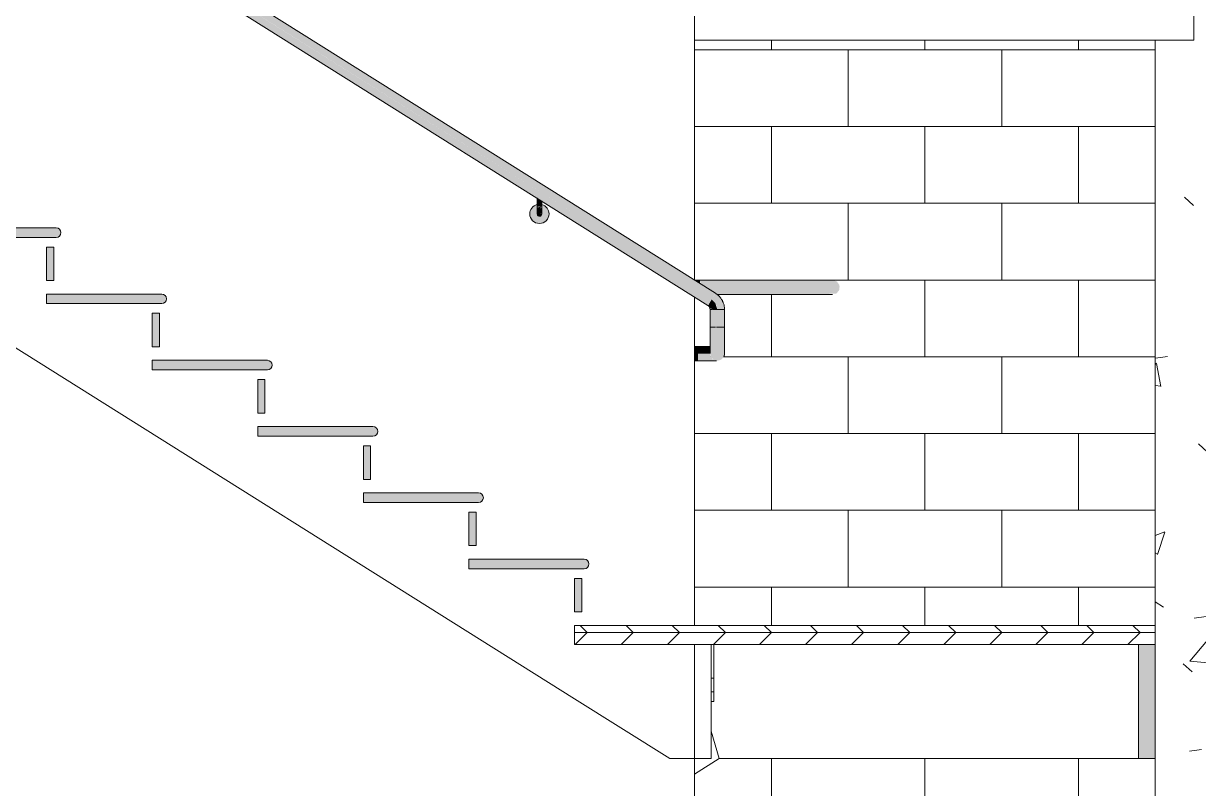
# Model space of a CAD drawing. Header units: inches. Extents: x 9661 to 16490, y -393 to 647.
# Drawn here: x 11959.3 to 12081.7, y -93 to -13.3 of the extents above; entities that cross this region are included whole.
import ezdxf

# ---------------------------------------------------------------- set-up
doc = ezdxf.new("R2010")
doc.units = ezdxf.units.IN
doc.header["$MEASUREMENT"] = 0
for name, color, linetype, lineweight in [('0-1', 7, 'Continuous', 5), ('0-3', 55, 'Continuous', 9), ('A-FLOR-HRAL-1', 7, 'Continuous', 9), ('A-FLOR-HRAL-2', 55, 'Continuous', 9), ('A-FLOR-HRAL-3', 41, 'Continuous', 9), ('A-WALL-5', 55, 'Continuous', 9), ('A-WALL-PATT-1', 55, 'Continuous', 9), ('A-WALL-PATT-2', 45, 'Continuous', 9), ('I-WALL-2', 55, 'Continuous', 9), ('S-FNDN-2', 7, 'Continuous', 9), ('S-STRS-1', 21, 'Continuous', 5), ('S-STRS-2', 55, 'Continuous', 9), ('S-STRS-3', 7, 'Continuous', 9), ('S-STRS-4', 45, 'Continuous', 9)]:
    doc.layers.add(name, color=color, linetype=linetype, lineweight=lineweight)

# ---------------------------------------------------------------- blocks, each defined once
blk = doc.blocks.new('Railing - Handrail - Bracket-2694521-BUILDING SECTION - EAST_WEST - LOOKING NORTH')
at = {"layer": 'A-FLOR-HRAL-1'}
h = blk.add_hatch(color=256, dxfattribs=at)
h.paths.add_polyline_path([(11922.41, 24.73), (11922.37, 24.73), (11922.4, 24.72)], flags=0)
h.paths.add_polyline_path([(11922.16, 22.98), (11922.42, 23.01), (11922.66, 23.11), (11922.87, 23.27), (11923.02, 23.48), (11923.12, 23.72), (11923.16, 23.98), (11923.12, 24.24), (11923.02, 24.48), (11922.87, 24.68), (11922.66, 24.84), (11922.41, 24.94), (11922.37, 23.91), (11922.33, 23.83), (11922.11, 23.76), (11921.92, 23.91), (11921.91, 24.3), (11921.9, 24.94), (11921.66, 24.84), (11921.45, 24.68), (11921.29, 24.47), (11921.19, 24.24), (11921.16, 23.98), (11921.19, 23.72), (11921.29, 23.48), (11921.45, 23.27), (11921.66, 23.11), (11921.9, 23.01)], flags=0)
blk.add_hatch(color=256, dxfattribs=at).paths.add_polyline_path([(11922.33, 24.73), (11922.41, 24.73), (11922.37, 25.34), (11922.03, 25.58), (11921.91, 25.59), (11921.94, 24.73), (11922.28, 24.73)], flags=0)
h = blk.add_hatch(color=256, dxfattribs=at)
h.paths.add_polyline_path([(11922.11, 23.76), (11922.33, 23.83), (11922.41, 23.98), (11922.41, 24.09), (11922.16, 23.84), (11921.91, 24.09), (11921.92, 23.91), (11922.03, 23.83)], flags=0)
h.paths.add_polyline_path([(11922.16, 23.84), (11922.41, 24.16), (11922.37, 24.69), (11922.37, 24.73), (11921.98, 24.7), (11921.94, 24.68), (11921.91, 24.73), (11921.93, 24.06), (11922.11, 23.89)], flags=0)
at = {"layer": 'A-FLOR-HRAL-2'}
for p, q in [((11921.91, 25.67), (11921.91, 24.73)), ((11922.41, 24.73), (11922.41, 25.36))]:
    blk.add_line(p, q, dxfattribs=at)
at = {"layer": 'A-FLOR-HRAL-2', "flags": 128}
for points in [[(11921.91, 24.73), (11921.91, 24.7), (11921.91, 24.67), (11921.91, 24.64), (11921.91, 24.61), (11921.91, 24.58), (11921.91, 24.55), (11921.91, 24.52), (11921.91, 24.49), (11921.91, 24.46), (11921.91, 24.43), (11921.91, 24.41), (11921.91, 24.38), (11921.91, 24.35), (11921.91, 24.33), (11921.91, 24.3), (11921.91, 24.28), (11921.91, 24.25), (11921.91, 24.23), (11921.91, 24.21), (11921.91, 24.19), (11921.91, 24.17), (11921.91, 24.15), (11921.91, 24.13), (11921.91, 24.11), (11921.91, 24.1), (11921.91, 24.08), (11921.91, 24.06), (11921.91, 24.05), (11921.91, 24.04), (11921.91, 24.03), (11921.91, 24.02), (11921.91, 24.01), (11921.91, 24), (11921.91, 23.99), (11921.91, 23.99), (11921.91, 23.98), (11921.91, 23.98), (11921.91, 23.98), (11921.91, 23.98)], [(11922.41, 23.98), (11922.41, 23.98), (11922.41, 23.98), (11922.41, 23.98), (11922.41, 23.99), (11922.41, 23.99), (11922.41, 24), (11922.41, 24.01), (11922.41, 24.01), (11922.41, 24.02), (11922.41, 24.04), (11922.41, 24.05), (11922.41, 24.06), (11922.41, 24.08), (11922.41, 24.09), (11922.41, 24.11), (11922.41, 24.12), (11922.41, 24.14), (11922.41, 24.16), (11922.41, 24.18), (11922.41, 24.2), (11922.41, 24.23), (11922.41, 24.25), (11922.41, 24.27), (11922.41, 24.3), (11922.41, 24.32), (11922.41, 24.35), (11922.41, 24.37), (11922.41, 24.4), (11922.41, 24.43), (11922.41, 24.45), (11922.41, 24.48), (11922.41, 24.51), (11922.41, 24.54), (11922.41, 24.57), (11922.41, 24.6), (11922.41, 24.63), (11922.41, 24.66), (11922.41, 24.69), (11922.41, 24.72), (11922.41, 24.73)]]:
    blk.add_lwpolyline(points, dxfattribs=at)
at = {"layer": 'A-FLOR-HRAL-2'}
for radius, start, end in [(1, 105, 180), (1, 360, 75), (1, 180, 360), (0.25, 195, 360)]:
    blk.add_arc((11922.16, 23.98), radius, start, end, dxfattribs=at)
blk = doc.blocks.new('Railing - Handrail - Bracket-2694519-BUILDING SECTION - EAST_WEST - LOOKING NORTH')
at = {"layer": 'A-FLOR-HRAL-1'}
h = blk.add_hatch(color=256, dxfattribs=at)
h.paths.add_polyline_path([(11967.85, -3.81), (11967.78, -3.86), (11967.84, -3.82)], flags=0)
h.paths.add_polyline_path([(11967.6, -5.56), (11967.85, -5.53), (11968.1, -5.43), (11968.3, -5.27), (11968.46, -5.06), (11968.56, -4.82), (11968.6, -4.56), (11968.56, -4.3), (11968.46, -4.06), (11968.3, -3.86), (11968.1, -3.7), (11967.85, -3.6), (11967.84, -4.57), (11967.76, -4.71), (11967.54, -4.78), (11967.35, -4.63), (11967.35, -4.24), (11967.34, -3.6), (11967.1, -3.7), (11966.89, -3.86), (11966.73, -4.06), (11966.63, -4.3), (11966.6, -4.56), (11966.63, -4.82), (11966.73, -5.06), (11966.89, -5.27), (11967.11, -5.44), (11967.34, -5.53)], flags=0)
blk.add_hatch(color=256, dxfattribs=at).paths.add_polyline_path([(11967.35, -3.81), (11967.85, -3.8), (11967.81, -3.2), (11967.47, -2.96), (11967.35, -2.93), (11967.35, -3.73)], flags=0)
h = blk.add_hatch(color=256, dxfattribs=at)
h.paths.add_polyline_path([(11967.54, -4.78), (11967.76, -4.71), (11967.85, -4.56), (11967.85, -4.45), (11967.6, -4.7), (11967.35, -4.45), (11967.35, -4.63), (11967.46, -4.71)], flags=0)
h.paths.add_polyline_path([(11967.6, -4.7), (11967.85, -4.38), (11967.81, -3.86), (11967.66, -4.03), (11967.38, -3.86), (11967.35, -3.86), (11967.37, -4.48), (11967.54, -4.65)], flags=0)
h.paths.add_polyline_path([(11967.66, -4.03), (11967.77, -3.81), (11967.44, -3.86), (11967.6, -3.98)], flags=0)
at = {"layer": 'A-FLOR-HRAL-2'}
for p, q in [((11967.35, -2.87), (11967.35, -3.81)), ((11967.85, -3.81), (11967.85, -3.18))]:
    blk.add_line(p, q, dxfattribs=at)
at = {"layer": 'A-FLOR-HRAL-2', "flags": 128}
for points in [[(11967.35, -3.81), (11967.35, -3.84), (11967.35, -3.87), (11967.35, -3.9), (11967.35, -3.93), (11967.35, -3.96), (11967.35, -3.99), (11967.35, -4.02), (11967.35, -4.05), (11967.35, -4.08), (11967.35, -4.11), (11967.35, -4.13), (11967.35, -4.16), (11967.35, -4.19), (11967.35, -4.21), (11967.35, -4.24), (11967.35, -4.26), (11967.35, -4.28), (11967.35, -4.31), (11967.35, -4.33), (11967.35, -4.35), (11967.35, -4.37), (11967.35, -4.39), (11967.35, -4.41), (11967.35, -4.43), (11967.35, -4.44), (11967.35, -4.46), (11967.35, -4.47), (11967.35, -4.49), (11967.35, -4.5), (11967.35, -4.51), (11967.35, -4.52), (11967.35, -4.53), (11967.35, -4.54), (11967.35, -4.55), (11967.35, -4.55), (11967.35, -4.56), (11967.35, -4.56), (11967.35, -4.56), (11967.35, -4.56)], [(11967.85, -4.56), (11967.85, -4.56), (11967.85, -4.56), (11967.85, -4.56), (11967.85, -4.55), (11967.85, -4.55), (11967.85, -4.54), (11967.85, -4.53), (11967.85, -4.52), (11967.85, -4.51), (11967.85, -4.5), (11967.85, -4.49), (11967.85, -4.48), (11967.85, -4.46), (11967.85, -4.45), (11967.85, -4.43), (11967.85, -4.41), (11967.85, -4.4), (11967.85, -4.38), (11967.85, -4.36), (11967.85, -4.34), (11967.85, -4.31), (11967.85, -4.29), (11967.85, -4.27), (11967.85, -4.24), (11967.85, -4.22), (11967.85, -4.19), (11967.85, -4.17), (11967.85, -4.14), (11967.85, -4.11), (11967.85, -4.08), (11967.85, -4.06), (11967.85, -4.03), (11967.85, -4), (11967.85, -3.97), (11967.85, -3.94), (11967.85, -3.91), (11967.85, -3.88), (11967.85, -3.85), (11967.85, -3.82), (11967.85, -3.81)]]:
    blk.add_lwpolyline(points, dxfattribs=at)
at = {"layer": 'A-FLOR-HRAL-2'}
for radius, start, end in [(1, 105, 180), (1, 360, 75), (1, 180, 360), (0.25, 195, 360)]:
    blk.add_arc((11967.6, -4.56), radius, start, end, dxfattribs=at)
blk = doc.blocks.new('Railing - Handrail - Bracket-2694517-BUILDING SECTION - EAST_WEST - LOOKING NORTH')
at = {"layer": 'A-FLOR-HRAL-1'}
blk.add_hatch(color=256, dxfattribs=at).paths.add_polyline_path([(12013.1, -32.35), (12013.28, -32.33), (12013.25, -31.74), (12012.91, -31.5), (12012.78, -31.47), (12012.82, -32.35), (12013.03, -32.35)], flags=0)
h = blk.add_hatch(color=256, dxfattribs=at)
h.paths.add_polyline_path([(12013.28, -32.35), (12013.22, -32.4), (12013.27, -32.36)], flags=0)
h.paths.add_polyline_path([(12013.03, -34.1), (12013.29, -34.07), (12013.53, -33.97), (12013.74, -33.81), (12013.96, -33.46), (12014, -33.36), (12014.03, -33.1), (12013.96, -32.74), (12013.9, -32.6), (12013.74, -32.4), (12013.53, -32.24), (12013.28, -32.14), (12013.28, -33.11), (12013.2, -33.25), (12012.98, -33.32), (12012.79, -33.17), (12012.78, -32.78), (12012.77, -32.14), (12012.53, -32.24), (12012.33, -32.4), (12012.17, -32.6), (12012.07, -32.84), (12012.03, -33.1), (12012.07, -33.36), (12012.17, -33.6), (12012.33, -33.81), (12012.53, -33.97), (12012.77, -34.07)], flags=0)
h = blk.add_hatch(color=256, dxfattribs=at)
h.paths.add_polyline_path([(12012.98, -33.32), (12013.2, -33.25), (12013.28, -33.1), (12013.28, -32.99), (12013.03, -33.24), (12012.78, -32.99), (12012.79, -33.17), (12012.9, -33.25)], flags=0)
h.paths.add_polyline_path([(12013.03, -33.24), (12013.28, -32.92), (12013.25, -32.4), (12013.1, -32.57), (12012.82, -32.4), (12012.78, -32.4), (12012.81, -33.01), (12012.98, -33.18)], flags=0)
h.paths.add_polyline_path([(12013.1, -32.57), (12013.21, -32.35), (12012.87, -32.4), (12013.03, -32.52)], flags=0)
at = {"layer": 'A-FLOR-HRAL-2'}
for p, q in [((12012.78, -31.41), (12012.78, -32.35)), ((12013.28, -32.35), (12013.28, -31.72))]:
    blk.add_line(p, q, dxfattribs=at)
at = {"layer": 'A-FLOR-HRAL-2', "flags": 128}
for points in [[(12012.78, -32.35), (12012.78, -32.38), (12012.78, -32.41), (12012.78, -32.44), (12012.78, -32.47), (12012.78, -32.5), (12012.78, -32.53), (12012.78, -32.56), (12012.78, -32.59), (12012.78, -32.62), (12012.78, -32.64), (12012.78, -32.67), (12012.78, -32.7), (12012.78, -32.72), (12012.78, -32.75), (12012.78, -32.78), (12012.78, -32.8), (12012.78, -32.82), (12012.78, -32.85), (12012.78, -32.87), (12012.78, -32.89), (12012.78, -32.91), (12012.78, -32.93), (12012.78, -32.95), (12012.78, -32.97), (12012.78, -32.98), (12012.78, -33), (12012.78, -33.01), (12012.78, -33.03), (12012.78, -33.04), (12012.78, -33.05), (12012.78, -33.06), (12012.78, -33.07), (12012.78, -33.08), (12012.78, -33.09), (12012.78, -33.09), (12012.78, -33.1), (12012.78, -33.1), (12012.78, -33.1), (12012.78, -33.1)], [(12013.28, -33.1), (12013.28, -33.1), (12013.28, -33.1), (12013.28, -33.1), (12013.28, -33.09), (12013.28, -33.09), (12013.28, -33.08), (12013.28, -33.07), (12013.28, -33.06), (12013.28, -33.05), (12013.28, -33.04), (12013.28, -33.03), (12013.28, -33.02), (12013.28, -33), (12013.28, -32.99), (12013.28, -32.97), (12013.28, -32.95), (12013.28, -32.94), (12013.28, -32.92), (12013.28, -32.9), (12013.28, -32.87), (12013.28, -32.85), (12013.28, -32.83), (12013.28, -32.81), (12013.28, -32.78), (12013.28, -32.76), (12013.28, -32.73), (12013.28, -32.71), (12013.28, -32.68), (12013.28, -32.65), (12013.28, -32.62), (12013.28, -32.6), (12013.28, -32.57), (12013.28, -32.54), (12013.28, -32.51), (12013.28, -32.48), (12013.28, -32.45), (12013.28, -32.42), (12013.28, -32.39), (12013.28, -32.36), (12013.28, -32.35)]]:
    blk.add_lwpolyline(points, dxfattribs=at)
at = {"layer": 'A-FLOR-HRAL-2'}
for radius, start, end in [(1, 105, 180), (1, 360, 75), (1, 180, 360), (0.25, 195, 360)]:
    blk.add_arc((12013.03, -33.1), radius, start, end, dxfattribs=at)
blk = doc.blocks.new('Railing - Railing-2659222-BUILDING SECTION - EAST_WEST - LOOKING NORTH')
for name in ['Railing - Handrail - Bracket-2694521-BUILDING SECTION - EAST_WEST - LOOKING NORTH', 'Railing - Handrail - Bracket-2694519-BUILDING SECTION - EAST_WEST - LOOKING NORTH', 'Railing - Handrail - Bracket-2694517-BUILDING SECTION - EAST_WEST - LOOKING NORTH']:
    blk.add_blockref(name, (0, 0))
blk = doc.blocks.new('Top Rail Type - Top Rail_Internal_-2365500-BUILDING SECTION - EAST_WEST - LOOKING NORTH')
at = {"layer": 'A-FLOR-HRAL-3'}
for points in [[(12029.77, -40.36), (12029.77, -40), (12029.34, -40.1), (12029.75, -40.35)], [(12030.38, -40.75), (12041.56, -40.75), (12041.56, -40), (12029.77, -40.03), (12029.79, -40.38), (12030.08, -40.56)], [(12042.09, -40.75), (12044.31, -40.75), (12044.27, -40.5), (12044.18, -40.36), (12044.13, -40.32), (12044.05, -40.18), (12043.94, -40.1), (12043.51, -40.02), (12042.51, -40.02), (12041.56, -40.04), (12041.56, -40.75)], [(12031.94, -41.5), (12041.56, -41.47), (12041.56, -40.75), (12030.4, -40.76), (12031.56, -41.5), (12031.76, -41.5)]]:
    blk.add_hatch(color=256, dxfattribs=at).paths.add_polyline_path(points, flags=0)
h = blk.add_hatch(color=256, dxfattribs=at)
h.paths.add_polyline_path([(12041.56, -41.5), (12043.94, -41.4), (12044.11, -41.25), (12044.13, -41.18), (12044.21, -41.13), (12044.29, -40.94), (12044.29, -40.75), (12041.56, -40.75), (12041.56, -41.49)], flags=0)
h.paths.add_polyline_path([(12042.59, -41.5), (12042.31, -41.49), (12042.51, -41.5)], flags=0)
at = {"layer": 'A-FLOR-HRAL-2'}
for p, q in [((12041.56, -40), (12029.77, -40)), ((12031.53, -41.5), (12041.56, -41.5))]:
    blk.add_line(p, q, dxfattribs=at)
at = {"layer": 'A-FLOR-HRAL-2', "flags": 128}
for points in [[(12029.77, -40), (12029.69, -40), (12029.61, -40.01), (12029.53, -40.01), (12029.45, -40.03), (12029.37, -40.04), (12029.29, -40.06)], [(12043.56, -40), (12043.56, -40), (12043.56, -40), (12043.55, -40), (12043.54, -40), (12043.52, -40), (12043.51, -40), (12043.49, -40), (12043.46, -40), (12043.44, -40), (12043.41, -40), (12043.37, -40), (12043.34, -40), (12043.3, -40), (12043.26, -40), (12043.22, -40), (12043.17, -40), (12043.12, -40), (12043.07, -40), (12043.01, -40), (12042.96, -40), (12042.9, -40), (12042.84, -40), (12042.78, -40), (12042.71, -40), (12042.65, -40), (12042.58, -40), (12042.51, -40), (12042.44, -40), (12042.36, -40), (12042.29, -40), (12042.21, -40), (12042.14, -40), (12042.06, -40), (12041.98, -40), (12041.9, -40), (12041.83, -40), (12041.75, -40), (12041.67, -40), (12041.59, -40), (12041.56, -40)], [(12041.56, -41.5), (12041.64, -41.5), (12041.72, -41.5), (12041.8, -41.5), (12041.88, -41.5), (12041.96, -41.5), (12042.04, -41.5), (12042.12, -41.5), (12042.19, -41.5), (12042.27, -41.5), (12042.34, -41.5), (12042.42, -41.5), (12042.49, -41.5), (12042.56, -41.5), (12042.63, -41.5), (12042.69, -41.5), (12042.76, -41.5), (12042.82, -41.5), (12042.88, -41.5), (12042.94, -41.5), (12043, -41.5), (12043.05, -41.5), (12043.11, -41.5), (12043.16, -41.5), (12043.2, -41.5), (12043.25, -41.5), (12043.29, -41.5), (12043.33, -41.5), (12043.36, -41.5), (12043.4, -41.5), (12043.43, -41.5), (12043.46, -41.5), (12043.48, -41.5), (12043.5, -41.5), (12043.52, -41.5), (12043.54, -41.5), (12043.55, -41.5), (12043.56, -41.5), (12043.56, -41.5), (12043.56, -41.5), (12043.56, -41.5)]]:
    blk.add_lwpolyline(points, dxfattribs=at)
blk = doc.blocks.new('Top Rail Type - Top Rail_Internal_-2659223-BUILDING SECTION - EAST_WEST - LOOKING NORTH')
at = {"layer": 'A-FLOR-HRAL-3'}
for points in [[(12030.98, -42.01), (12031.36, -41.37), (11908.66, 35.67), (11908.28, 35.06), (12029.89, -41.33)], [(12030.58, -42.64), (12030.98, -42.01), (11908.26, 35.03), (11907.89, 34.41), (11922.03, 25.57), (11922.22, 25.47), (11922.47, 25.26), (11967.47, -2.96), (11967.66, -3.07), (11967.86, -3.25), (12012.91, -31.5), (12013.1, -31.61), (12013.55, -31.95), (12030.55, -42.62)], [(12031.83, -43.07), (12032.3, -43.07), (12032.2, -42.43), (12032.13, -42.27), (12031.94, -41.92), (12031.56, -41.53), (12031.36, -41.41), (12030.98, -42.01), (12031.41, -42.46), (12031.56, -43.07), (12031.82, -43.07)], [(12031.08, -43.07), (12031.56, -43.07), (12031.36, -42.41), (12030.98, -42.01), (12030.61, -42.64), (12030.7, -42.74), (12030.71, -42.68), (12030.83, -42.89), (12030.88, -42.95), (12030.92, -42.94), (12030.96, -42.89), (12030.91, -43.07), (12031.04, -43.07)], [(12030.81, -44.91), (12032.31, -44.91), (12032.29, -43.07), (12030.81, -43.07), (12030.81, -44.32)], [(12031.56, -48.41), (12031.88, -48.33), (12032, -48.26), (12032.16, -48.1), (12032.24, -47.95), (12032.29, -47.66), (12032.26, -44.91), (12030.81, -44.91), (12030.86, -47.81), (12030.93, -48.05), (12031.17, -48.29), (12031.29, -48.35), (12031.47, -48.4)], [(12029.56, -47.66), (12029.56, -46.91), (12029.19, -46.95), (12029.19, -47.66)], [(12029.56, -48.41), (12029.56, -47.66), (12029.19, -47.66), (12029.19, -48.41)], [(12030.65, -47.66), (12030.81, -47.66), (12030.81, -47.49), (12030.8, -47.46), (12030.81, -47.32), (12030.81, -46.91), (12029.56, -46.95), (12029.56, -47.66), (12030.46, -47.66)]]:
    blk.add_hatch(color=256, dxfattribs=at).paths.add_polyline_path(points, flags=0)
h = blk.add_hatch(color=256, dxfattribs=at)
h.paths.add_polyline_path([(12029.56, -48.41), (12031.27, -48.36), (12030.98, -48.19), (12031.02, -48.17), (12030.85, -47.89), (12030.82, -47.7), (12030.77, -47.66), (12029.56, -47.66), (12029.56, -48.41)], flags=0)
h.paths.add_polyline_path([(12031.19, -48.31), (12031.03, -48.19), (12031.07, -48.27), (12031.13, -48.29)], flags=0)
at = {"layer": 'A-FLOR-HRAL-2'}
for p, q in [((12031.38, -41.37), (11908.68, 35.69)), ((11907.88, 34.42), (12030.58, -42.64)), ((12030.81, -43.07), (12030.81, -44.91)), ((12030.81, -43.07), (12031.03, -43.07)), ((12030.81, -43.07), (12030.83, -43.07)), ((12031.08, -43.07), (12031.27, -43.07)), ((12031.31, -43.07), (12031.76, -43.07)), ((12031.76, -43.07), (12031.82, -43.07)), ((12031.86, -43.07), (12032.01, -43.07)), ((12032.05, -43.07), (12032.21, -43.07)), ((12032.21, -43.07), (12032.29, -43.07)), ((12032.3, -43.07), (12032.31, -43.07)), ((12032.31, -44.91), (12032.31, -43.07)), ((12030.84, -44.91), (12030.81, -44.91)), ((12030.99, -44.91), (12030.85, -44.91)), ((12031.19, -44.91), (12031.03, -44.91)), ((12031.37, -44.91), (12031.19, -44.91)), ((12031.65, -44.91), (12031.48, -44.91)), ((12031.94, -44.91), (12031.7, -44.91)), ((12032.09, -44.91), (12031.94, -44.91)), ((12032.14, -44.91), (12032.1, -44.91)), ((12032.21, -44.91), (12032.14, -44.91)), ((12032.27, -44.91), (12032.22, -44.91)), ((12032.31, -44.91), (12032.29, -44.91)), ((12029.56, -46.91), (12029.19, -46.91)), ((12029.19, -48.41), (12029.56, -48.41))]:
    blk.add_line(p, q, dxfattribs=at)
at = {"layer": 'A-FLOR-HRAL-2', "flags": 128}
for points in [[(12032.31, -43.07), (12032.31, -42.99), (12032.31, -42.91), (12032.3, -42.83), (12032.29, -42.75), (12032.27, -42.67), (12032.26, -42.59), (12032.24, -42.52), (12032.21, -42.44), (12032.19, -42.36), (12032.16, -42.29), (12032.12, -42.22), (12032.09, -42.14), (12032.05, -42.07), (12032.01, -42.01), (12031.97, -41.94), (12031.92, -41.87), (12031.87, -41.81), (12031.82, -41.75), (12031.76, -41.69), (12031.71, -41.63), (12031.65, -41.58), (12031.59, -41.53), (12031.53, -41.48), (12031.46, -41.43), (12031.4, -41.39), (12031.38, -41.37)], [(12030.58, -42.64), (12030.6, -42.66), (12030.61, -42.67), (12030.63, -42.68), (12030.64, -42.69), (12030.66, -42.71), (12030.67, -42.72), (12030.69, -42.73), (12030.7, -42.75), (12030.71, -42.77), (12030.72, -42.78), (12030.74, -42.8), (12030.75, -42.82), (12030.76, -42.83), (12030.76, -42.85), (12030.77, -42.87), (12030.78, -42.89), (12030.79, -42.91), (12030.79, -42.93), (12030.8, -42.94), (12030.8, -42.96), (12030.81, -42.98), (12030.81, -43), (12030.81, -43.02), (12030.81, -43.04), (12030.81, -43.06), (12030.81, -43.07)], [(12030.81, -44.91), (12030.81, -45.02), (12030.81, -45.13), (12030.81, -45.24), (12030.81, -45.35), (12030.81, -45.46), (12030.81, -45.56), (12030.81, -45.67), (12030.81, -45.77), (12030.81, -45.88), (12030.81, -45.98), (12030.81, -46.08), (12030.81, -46.18), (12030.81, -46.28), (12030.81, -46.37), (12030.81, -46.46), (12030.81, -46.55), (12030.81, -46.64), (12030.81, -46.72), (12030.81, -46.8), (12030.81, -46.88), (12030.81, -46.96), (12030.81, -47.03), (12030.81, -47.1), (12030.81, -47.16), (12030.81, -47.22), (12030.81, -47.28), (12030.81, -47.33), (12030.81, -47.38), (12030.81, -47.43), (12030.81, -47.47), (12030.81, -47.51), (12030.81, -47.54), (12030.81, -47.57), (12030.81, -47.6), (12030.81, -47.62), (12030.81, -47.64), (12030.81, -47.65), (12030.81, -47.66), (12030.81, -47.66), (12030.81, -47.66)], [(12032.31, -47.66), (12032.31, -47.66), (12032.31, -47.65), (12032.31, -47.64), (12032.31, -47.62), (12032.31, -47.6), (12032.31, -47.58), (12032.31, -47.55), (12032.31, -47.52), (12032.31, -47.48), (12032.31, -47.44), (12032.31, -47.4), (12032.31, -47.35), (12032.31, -47.3), (12032.31, -47.24), (12032.31, -47.18), (12032.31, -47.11), (12032.31, -47.05), (12032.31, -46.98), (12032.31, -46.9), (12032.31, -46.83), (12032.31, -46.74), (12032.31, -46.66), (12032.31, -46.58), (12032.31, -46.49), (12032.31, -46.39), (12032.31, -46.3), (12032.31, -46.21), (12032.31, -46.11), (12032.31, -46.01), (12032.31, -45.91), (12032.31, -45.8), (12032.31, -45.7), (12032.31, -45.59), (12032.31, -45.48), (12032.31, -45.38), (12032.31, -45.27), (12032.31, -45.16), (12032.31, -45.05), (12032.31, -44.94), (12032.31, -44.91)], [(12029.56, -46.91), (12029.64, -46.91), (12029.72, -46.91), (12029.8, -46.91), (12029.88, -46.91), (12029.96, -46.91), (12030.04, -46.91), (12030.12, -46.91), (12030.19, -46.91), (12030.27, -46.91), (12030.34, -46.91), (12030.42, -46.91), (12030.49, -46.91), (12030.56, -46.91), (12030.63, -46.91), (12030.69, -46.91), (12030.76, -46.91), (12030.82, -46.91)], [(12032.31, -47.66), (12032.31, -47.69), (12032.31, -47.72), (12032.31, -47.75), (12032.3, -47.78), (12032.3, -47.81), (12032.29, -47.84), (12032.29, -47.87), (12032.28, -47.9), (12032.27, -47.92), (12032.26, -47.95), (12032.24, -47.98)], [(12032.3, -47.5), (12032.3, -47.53), (12032.31, -47.56), (12032.31, -47.59), (12032.31, -47.62), (12032.31, -47.65), (12032.31, -47.66)], [(12031.49, -48.41), (12031.46, -48.41), (12031.44, -48.41), (12031.41, -48.41), (12031.37, -48.41), (12031.34, -48.41), (12031.3, -48.41), (12031.26, -48.41), (12031.22, -48.41), (12031.17, -48.41), (12031.12, -48.41), (12031.07, -48.41), (12031.01, -48.41), (12030.96, -48.41), (12030.9, -48.41), (12030.84, -48.41), (12030.78, -48.41), (12030.71, -48.41), (12030.65, -48.41), (12030.58, -48.41), (12030.51, -48.41), (12030.44, -48.41), (12030.36, -48.41), (12030.29, -48.41), (12030.21, -48.41), (12030.14, -48.41), (12030.06, -48.41), (12029.98, -48.41), (12029.9, -48.41), (12029.83, -48.41), (12029.75, -48.41), (12029.67, -48.41), (12029.59, -48.41), (12029.56, -48.41)]]:
    blk.add_lwpolyline(points, dxfattribs=at)
blk = doc.blocks.new('CTR - 1st Phase -Stairs _ Elevators_rvt-1-BUILDING SECTION - EAST_WEST - LOOKING NORTH')
at = {"layer": 'S-STRS-1'}
for points in [[(11962.69, -35.55), (11963.04, -35.4), (11963.19, -35.05), (11963.04, -34.69), (11962.69, -34.55), (11950.69, -34.55), (11950.69, -35.55), (11961.69, -35.55)], [(11962.44, -40.05), (11962.44, -36.55), (11961.69, -36.55), (11961.69, -40.05)], [(11964.67, -42.45), (11973.69, -42.45), (11974.04, -42.31), (11974.19, -41.95), (11974.04, -41.6), (11973.69, -41.45), (11961.69, -41.45), (11961.69, -42.45)], [(11973.44, -46.95), (11973.44, -43.45), (11972.69, -43.45), (11972.69, -46.95)], [(11984.69, -49.36), (11985.04, -49.22), (11985.19, -48.86), (11985.04, -48.51), (11984.69, -48.36), (11972.69, -48.36), (11972.69, -49.36), (11984.38, -49.36)], [(11984.44, -53.86), (11984.44, -50.36), (11983.69, -50.36), (11983.69, -53.86), (11984.38, -53.86)], [(11983.69, -56.27), (11995.69, -56.27), (11996.04, -56.13), (11996.19, -55.77), (11996.04, -55.42), (11995.69, -55.27), (11983.69, -55.27)], [(11995.44, -60.77), (11995.44, -57.27), (11994.69, -57.27), (11994.69, -60.77)], [(11999.17, -63.18), (12006.69, -63.18), (12007.04, -63.04), (12007.19, -62.68), (12007.04, -62.33), (12006.69, -62.18), (11994.69, -62.18), (11994.69, -63.18)], [(12006.44, -67.68), (12006.44, -64.18), (12005.69, -64.18), (12005.69, -67.68)], [(12005.69, -70.09), (12017.69, -70.09), (12018.04, -69.94), (12018.19, -69.59), (12018.04, -69.24), (12017.69, -69.09), (12005.69, -69.09)], [(12017.44, -74.59), (12017.44, -71.09), (12016.69, -71.09), (12016.69, -74.59)], [(12077.19, -89.88), (12077.19, -78), (12075.44, -78), (12075.44, -89.88)]]:
    blk.add_hatch(color=256, dxfattribs=at).paths.add_polyline_path(points, flags=0)
at = {"layer": 'S-STRS-4'}
h = blk.add_hatch(dxfattribs=at)
h.set_pattern_fill('FP_4', color=256, style=0, pattern_type=2)
h.set_pattern_definition([(0, (10995.947, 72), (0, 4.798), []), (315, (10995.947, 72), (4.798427, 0), [6.786, -6.786]), (45, (10995.947, 72), (4.798427, 0), [6.786, -6.786])])
h.paths.add_polyline_path([(12043.53, -78), (12077.19, -78), (12077.19, -76), (12016.69, -76), (12016.69, -78), (12031.19, -78)], flags=0)
at = {"layer": 'I-WALL-2'}
for p, q in [((12029.19, -40), (12029.19, 0)), ((12029.19, -76), (12029.19, -41.77)), ((12029.19, -152), (12029.19, -89.88))]:
    blk.add_line(p, q, dxfattribs=at)
at = {"layer": 'S-STRS-2'}
for p, q in [((11911.19, -17.38), (12016.69, -83.64)), ((12029.19, -78), (12029.19, -89.88)), ((12029.19, -89.88), (12029.19, -78)), ((12030.94, -78), (12030.94, -89.88)), ((12031.19, -81.5), (12031.19, -78)), ((12030.94, -81.5), (12031.19, -81.5)), ((12031.19, -81.5), (12031.19, -82.91)), ((12031.19, -82.91), (12030.94, -82.91)), ((12031.19, -82.91), (12031.19, -83.91)), ((12026.61, -89.88), (12016.69, -83.64)), ((12030.94, -83.91), (12031.19, -83.91)), ((12030.94, -87), (12031.77, -89.88)), ((12031.77, -89.88), (12030.94, -87)), ((12029.19, -89.88), (12026.61, -89.88)), ((12030.94, -89.88), (12029.19, -89.88)), ((12031.77, -89.88), (12029.19, -91.49)), ((12031.77, -89.88), (12075.44, -89.88))]:
    blk.add_line(p, q, dxfattribs=at)
at = {"layer": 'S-STRS-3'}
for p, q in [((11962.69, -34.55), (11950.69, -34.55)), ((11950.69, -35.55), (11962.69, -35.55)), ((11962.44, -36.55), (11961.69, -36.55)), ((11961.69, -36.55), (11961.69, -40.05)), ((11962.44, -40.05), (11962.44, -36.55)), ((11961.69, -40.05), (11962.44, -40.05)), ((11973.69, -41.45), (11961.69, -41.45)), ((11961.69, -41.45), (11961.69, -42.45)), ((11961.69, -42.45), (11973.69, -42.45)), ((11973.44, -43.45), (11972.69, -43.45)), ((11972.69, -43.45), (11972.69, -46.95)), ((11973.44, -46.95), (11973.44, -43.45)), ((11972.69, -46.95), (11973.44, -46.95)), ((11984.69, -48.36), (11972.69, -48.36)), ((11972.69, -48.36), (11972.69, -49.36)), ((11972.69, -49.36), (11984.69, -49.36)), ((11984.44, -50.36), (11983.69, -50.36)), ((11983.69, -50.36), (11983.69, -53.86)), ((11984.44, -53.86), (11984.44, -50.36)), ((11983.69, -53.86), (11984.44, -53.86)), ((11995.69, -55.27), (11983.69, -55.27)), ((11983.69, -55.27), (11983.69, -56.27)), ((11983.69, -56.27), (11995.69, -56.27)), ((11995.44, -57.27), (11994.69, -57.27)), ((11994.69, -57.27), (11994.69, -60.77)), ((11995.44, -60.77), (11995.44, -57.27)), ((11994.69, -60.77), (11995.44, -60.77)), ((12006.69, -62.18), (11994.69, -62.18)), ((11994.69, -62.18), (11994.69, -63.18)), ((11994.69, -63.18), (12006.69, -63.18)), ((12006.44, -64.18), (12005.69, -64.18)), ((12005.69, -64.18), (12005.69, -67.68)), ((12006.44, -67.68), (12006.44, -64.18)), ((12005.69, -67.68), (12006.44, -67.68)), ((12017.69, -69.09), (12005.69, -69.09)), ((12005.69, -69.09), (12005.69, -70.09)), ((12005.69, -70.09), (12017.69, -70.09)), ((12017.44, -71.09), (12016.69, -71.09)), ((12016.69, -71.09), (12016.69, -74.59)), ((12017.44, -74.59), (12017.44, -71.09)), ((12016.69, -74.59), (12017.44, -74.59)), ((12077.19, -76), (12016.69, -76)), ((12016.69, -76), (12016.69, -78)), ((12077.19, -78), (12077.19, -76)), ((12016.69, -78), (12077.19, -78)), ((12077.19, -78), (12075.44, -78)), ((12075.44, -78), (12075.44, -89.88)), ((12077.19, -89.88), (12077.19, -78)), ((12075.44, -89.88), (12077.19, -89.88))]:
    blk.add_line(p, q, dxfattribs=at)
for centre in [(11962.69, -35.05), (11973.69, -41.95), (11984.69, -48.86), (11995.69, -55.77), (12006.69, -62.68), (12017.69, -69.59)]:
    blk.add_arc(centre, 0.5, 270, 90, dxfattribs=at)
at = {"layer": '0-3'}
for name in ['Top Rail Type - Top Rail_Internal_-2659223-BUILDING SECTION - EAST_WEST - LOOKING NORTH', 'Railing - Railing-2659222-BUILDING SECTION - EAST_WEST - LOOKING NORTH', 'Top Rail Type - Top Rail_Internal_-2365500-BUILDING SECTION - EAST_WEST - LOOKING NORTH']:
    blk.add_blockref(name, (0, 0), dxfattribs=at)
blk = doc.blocks.new('CTR - 1st Phase - Structure_rvt-1-BUILDING SECTION - EAST_WEST - LOOKING NORTH')
at = {"layer": 'A-WALL-PATT-1'}
h = blk.add_hatch(dxfattribs=at)
h.set_pattern_fill('FP_25', color=256, style=0, pattern_type=2)
h.set_pattern_definition([(0, (12077.189, -168), (0, 8), []), (90, (12077.189, -168), (-8, 8), [8, -8])])
h.paths.add_polyline_path([(12077.19, -162), (12077.19, -162), (12076.69, -162)], flags=0)
h.paths.add_polyline_path([(11853.19, -162), (11853.19, -162), (11851.7, -162)], flags=0)
h.paths.add_polyline_path([(11895.87, -115.86), (11895.87, -115.85), (11896.07, -115.85)], flags=0)
h.paths.add_polyline_path([(11844.81, -152.03), (11847.19, -152), (11853.19, -152), (11853.19, -64), (11893.19, -64), (11893.19, -152), (11904.44, -152), (11904.44, -117.34), (11894.64, -117.3), (11894.33, -117.16), (11894.28, -117.1), (11894.25, -117.02), (11894.15, -116.94), (11894.09, -116.76), (11894.09, -116.43), (11894.15, -116.25), (11894.2, -116.2), (11894.25, -116.16), (11894.33, -116.03), (11894.44, -115.94), (11894.87, -115.86), (11895.87, -115.86), (11896.81, -115.84), (11904.44, -115.84), (11904.44, -15), (11859.19, -15), (11859.19, -34.21), (11858.4, -35), (11844.81, -35), (11844.81, -152)], flags=0)
h.paths.add_polyline_path([(12048.88, -152), (12077.19, -152), (12077.19, -89.88), (12031.77, -89.88), (12029.19, -91.49), (12029.19, -152), (12043.53, -152)], flags=0)
h.paths.add_polyline_path([(12031.19, -82.91), (12031.19, -81.5), (12030.94, -81.5), (12030.94, -82.91)], flags=0)
h.paths.add_polyline_path([(12042.51, -41.48), (12042.51, -41.5), (12042.31, -41.49)], flags=0)
h.paths.add_polyline_path([(12031.07, -48.27), (12030.98, -48.17), (12031, -48.21), (12031.06, -48.27)], flags=0)
h.paths.add_polyline_path([(12075.44, -76), (12077.19, -76), (12077.19, -15), (12029.19, -15), (12029.23, -40.03), (12029.32, -40.06), (12029.77, -40), (12043.67, -40.02), (12044.05, -40.18), (12044.11, -40.25), (12044.13, -40.32), (12044.21, -40.38), (12044.29, -40.56), (12044.31, -40.75), (12044.27, -41), (12044.18, -41.14), (12044.13, -41.18), (12044.03, -41.33), (12043.94, -41.4), (12043.51, -41.48), (12042.51, -41.48), (12041.56, -41.5), (12031.56, -41.53), (12031.83, -41.79), (12032.06, -42.12), (12032.25, -42.6), (12032.29, -42.92), (12032.31, -43.07), (12032.28, -47.77), (12032.21, -48.03), (12032, -48.26), (12031.84, -48.35), (12031.65, -48.4), (12031.44, -48.39), (12031.23, -48.33), (12031.27, -48.36), (12030.65, -48.4), (12030.02, -48.41), (12029.19, -48.41), (12029.19, -76), (12043.53, -76)], flags=0)
h.paths.add_polyline_path([(12031.21, -48.41), (12031.21, -48.37), (12031.37, -48.41)], flags=0)
h.paths.add_polyline_path([(12030.91, -48.03), (12030.83, -47.66), (12030.87, -47.93), (12030.9, -47.99)], flags=0)
h.paths.add_polyline_path([(12030.77, -47.54), (12030.83, -47.45), (12030.79, -47.49)], flags=0)
h.paths.add_polyline_path([(12030.06, -46.91), (12030.81, -46.91), (12030.84, -43.07), (12030.91, -43.07), (12030.91, -42.96), (12030.84, -42.93), (12030.76, -42.74), (12030.71, -42.68), (12030.7, -42.74), (12030.55, -42.62), (12029.19, -41.77), (12029.19, -46.91), (12029.97, -46.91)], flags=0)
at = {"layer": 'A-WALL-PATT-2'}
h = blk.add_hatch(dxfattribs=at)
h.set_pattern_fill('FP_21', color=256, style=0, pattern_type=2)
h.set_pattern_definition([(50, (10995.947, 72), (27.5427, -2.4099), [2.88, -31.68]), (355, (10995.947, 72), (-5.32784, 28.8843), [2.304, -25.344]), (100.451, (10998.243, 71.8), (22.2153, 26.4739), [2.448, -26.924]), (46.184, (10995.947, 79.68), (40.9819, -6.3564), [4.32, -47.52]), (96.636, (10999.363, 79.15), (35.8907, 37.4062), [3.671, -40.386]), (351.184, (10995.947, 79.68), (35.891, 37.4062), [3.456, -38.016]), (21, (10999.787, 77.76), (22.92104, -15.46073), [2.88, -31.68]), (326, (10999.787, 77.76), (9.3435, 27.84574), [2.304, -25.344]), (71.451, (11001.697, 76.472), (32.2648, 12.3844), [2.448, -26.924]), (37.5, (10995.947, 72), (0.466855, 12.78271), [1.267, -23.77, 1.267, -24.461, -25.44]), (37.5, (10995.947, 72), (0.466855, 12.78271), [-50.765, 1.267, -24.173]), (7.5, (10995.947, 72), (10.10159, 15.14509), [1.267, -13.402, 1.267, -23.194, -9.696]), (7.5, (10995.947, 72), (10.10159, 15.14509), [-39.13, 1.267, -8.429]), (327.5, (10987.384, 72), (20.49916, -0.86578), [1.267, -8.333, 1.267, -28.685, -39.744]), (327.5, (10987.384, 72), (20.49916, -0.86578), [-39.552, 1.267, -38.477]), (317.5, (10983.544, 72), (22.39478, 3.8443), [1.267, -11.213, 1.267, -18.624, -28.224]), (317.5, (10983.544, 72), (22.39478, 3.8443), [-32.371, 1.267, -26.957])])
h.paths.add_polyline_path([(12087.19, -168), (12087.19, -3), (12081.19, -3), (12081.19, -15), (12077.19, -15), (12077.19, -168), (12082.96, -168)], flags=0)
at = {"layer": 'A-WALL-5'}
blk.add_line((12077.19, -15), (12029.19, -15), dxfattribs=at)
at = {"layer": 'S-FNDN-2'}
for p, q in [((12081.19, 0), (12081.19, -15)), ((12081.19, -15), (12077.19, -15)), ((12077.19, -15), (12077.19, -168))]:
    blk.add_line(p, q, dxfattribs=at)

msp = doc.modelspace()

# ---------------------------------------------------------------- block references
at = {"layer": '0-1'}
for name in ['CTR - 1st Phase - Structure_rvt-1-BUILDING SECTION - EAST_WEST - LOOKING NORTH', 'CTR - 1st Phase -Stairs _ Elevators_rvt-1-BUILDING SECTION - EAST_WEST - LOOKING NORTH']:
    msp.add_blockref(name, (0, 0), dxfattribs=at)

doc.saveas('drawing.dxf')
